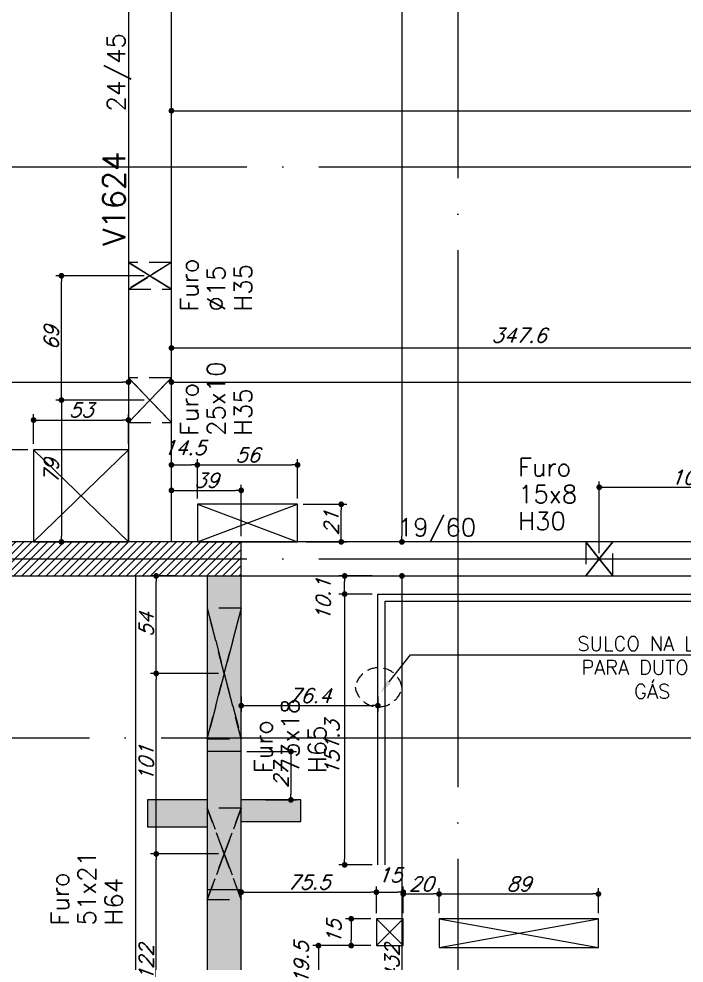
# Model space of a CAD drawing. Header units: millimetres. Extents: x -2368 to 4502, y -2283 to 2217.
# Drawn here: x -955 to -583, y 429 to 957 of the extents above; entities that cross this region are included whole.
import ezdxf
from ezdxf import colors
from ezdxf.entities.mleader import LeaderData, LeaderLine
from ezdxf.enums import TextEntityAlignment as Align
from ezdxf.math import Vec2, Vec3

# ---------------------------------------------------------------- set-up
doc = ezdxf.new("R2010")
doc.units = ezdxf.units.MM
doc.header["$LTSCALE"] = 50
for name, pattern in [('DASHED', [0.75, 0.5, -0.25]), ('EIXO', [6.8, 6, -0.4, 0, -0.4]), ('HIDDEN', [0.375, 0.25, -0.125])]:
    doc.linetypes.add(name, pattern=pattern)
for name, color, linetype in [('F-AUX-RED', 1, 'Continuous'), ('F-CORTE', 4, 'Continuous'), ('F-COTAS', 106, 'Continuous'), ('F-COTAS-FUROS', 50, 'Continuous'), ('F-COTAS-FUROS VIGA', 50, 'Continuous'), ('F-EIXO', 12, 'EIXO'), ('F-FURO-PAREDE', 2, 'HIDDEN'), ('F-FURO-PAREDE-TEXTOS', 2, 'Continuous'), ('F-LAJES', 3, 'Continuous'), ('F-PILARES-HACH', 174, 'Continuous'), ('F-PILARES-S', 170, 'Continuous'), ('F-SOLIDO-CORTE', 71, 'Continuous'), ('F-TEXTO', 6, 'Continuous'), ('F-TEXTO-YELLOW', 2, 'Continuous'), ('F-VIGAS', 3, 'Continuous'), ('F-VIGAS-DIM', 2, 'Continuous'), ('F-VIGAS-NOME', 4, 'Continuous'), ('F-VÃO', 1, 'Continuous')]:
    doc.layers.add(name, color=color, linetype=linetype)
doc.layers.add('F-DESNIVEL-2', color=254, linetype='Continuous', true_color=0xffd1e8)
doc.styles.add('CP-TEXT-INCL', font='romans.shx', dxfattribs={"oblique": 20})
doc.styles.add('MCP', font='romans.shx')
doc.styles.add('ROMANS', font='romans.shx')
doc.styles.get("Standard").update_dxf_attribs({"font": 'romans.shx'})
doc.dimstyles.new('CP-COTAS-50', dxfattribs={"dimscale": 0.64, "dimtxt": 12.5, "dimasz": 5, "dimexe": 5, "dimexo": 5, "dimgap": 2.5, "dimtad": 1, "dimdec": 1, "dimdsep": 46, "dimtxsty": 'CP-TEXT-INCL', "dimblk1": 'DOT', "dimblk2": 'DOT', "dimsah": 1, "dimcen": 9, "dimclrd": 256, "dimclre": 256, "dimclrt": 256, "dimadec": 0, "dimazin": 0, "dimtfac": 1, "dimtdec": 1, "dimtmove": 2, "dimatfit": 3, "dimldrblk": 'DOT', "dimfxl": 5, "dimtolj": 1, "dimarcsym": 0})

# ---------------------------------------------------------------- blocks, each defined once
blk = doc.blocks.new('*U12')
at = {"layer": 'F-EIXO'}
blk.add_line((0, 0), (4857.5, 0), dxfattribs=at)
at = {"layer": 'F-TEXTO', "style": 'ROMANS'}
blk.add_attdef('EIXO', text='', height=17.5, dxfattribs=at).set_placement((-28.21, 0), align=Align.MIDDLE_CENTER)
blk = doc.blocks.new('*U13')
at = {"layer": 'F-EIXO'}
blk.add_line((0, 0), (4945.5, 0), dxfattribs=at)
at = {"layer": 'F-TEXTO', "style": 'ROMANS'}
blk.add_attdef('EIXO', text='', height=17.5, dxfattribs=at).set_placement((-28.21, 0), align=Align.MIDDLE_CENTER)
blk = doc.blocks.new('*U19')
at = {"layer": 'F-EIXO'}
blk.add_line((0, 0), (0, -2828.58), dxfattribs=at)
at = {"layer": 'F-TEXTO', "style": 'ROMANS'}
blk.add_attdef('EIXO', text='', height=17.5, rotation=360, dxfattribs=at).set_placement((0, 28.21), align=Align.MIDDLE_CENTER)
blk = doc.blocks.new('_DOT')
at = {"color": 0, "linetype": 'ByBlock'}
blk.add_line((-0.5, 0), (-1, 0), dxfattribs=at)
at = {"color": 0, "linetype": 'ByBlock', "const_width": 0.5}
blk.add_lwpolyline([(-0.25, 0, 1), (0.25, 0, 1)], format="xyb", close=True, dxfattribs=at)
blk = doc.blocks.new('*D55')
at = {"layer": 'DEFPOINTS', "color": 0, "transparency": 16777216}
for p in [(-1141, 753.77), (-893.5, 753.77), (-893.5, 753.77)]:
    blk.add_point(p, dxfattribs=at)
at = {"layer": 'F-COTAS', "lineweight": -2, "transparency": 16777216}
blk.add_line((-1137.8, 753.77), (-896.7, 753.77), dxfattribs=at)
at = {"layer": 'F-COTAS', "lineweight": -2, "transparency": 16777216, "xscale": 3.2, "yscale": 3.2, "zscale": 3.2, "rotation": 180}
blk.add_blockref('_DOT', (-1141, 753.77), dxfattribs=at)
at = {"layer": 'F-COTAS', "lineweight": -2, "transparency": 16777216, "xscale": 3.2, "yscale": 3.2, "zscale": 3.2}
blk.add_blockref('_DOT', (-893.5, 753.77), dxfattribs=at)
at = {"layer": 'F-COTAS', "transparency": 16777216, "insert": (-1017.25, 759.37), "char_height": 8, "attachment_point": 5, "style": 'CP-TEXT-INCL'}
blk.add_mtext('\\A1;247.5', dxfattribs=at)
blk = doc.blocks.new('*D56')
at = {"layer": 'DEFPOINTS', "color": 0, "transparency": 16777216}
for p in [(-869.5, 753.77), (-34, 753.77), (-34, 753.77)]:
    blk.add_point(p, dxfattribs=at)
at = {"layer": 'F-COTAS', "lineweight": -2, "transparency": 16777216}
blk.add_line((-866.3, 753.77), (-37.2, 753.77), dxfattribs=at)
at = {"layer": 'F-COTAS', "lineweight": -2, "transparency": 16777216, "xscale": 3.2, "yscale": 3.2, "zscale": 3.2, "rotation": 180}
blk.add_blockref('_DOT', (-869.5, 753.77), dxfattribs=at)
at = {"layer": 'F-COTAS', "lineweight": -2, "transparency": 16777216, "xscale": 3.2, "yscale": 3.2, "zscale": 3.2}
blk.add_blockref('_DOT', (-34, 753.77), dxfattribs=at)
at = {"layer": 'F-COTAS', "transparency": 16777216, "insert": (-451.75, 759.37), "char_height": 8, "attachment_point": 5, "style": 'CP-TEXT-INCL'}
blk.add_mtext('\\A1;835.5', dxfattribs=at)
blk = doc.blocks.new('*D64')
at = {"layer": 'DEFPOINTS', "color": 0, "transparency": 16777216}
for p in [(-869.5, 905.32), (-61, 905.32), (-61, 905.32)]:
    blk.add_point(p, dxfattribs=at)
at = {"layer": 'F-COTAS', "lineweight": -2, "transparency": 16777216}
blk.add_line((-866.3, 905.32), (-64.2, 905.32), dxfattribs=at)
at = {"layer": 'F-COTAS', "lineweight": -2, "transparency": 16777216, "xscale": 3.2, "yscale": 3.2, "zscale": 3.2, "rotation": 180}
blk.add_blockref('_DOT', (-869.5, 905.32), dxfattribs=at)
at = {"layer": 'F-COTAS', "lineweight": -2, "transparency": 16777216, "xscale": 3.2, "yscale": 3.2, "zscale": 3.2}
blk.add_blockref('_DOT', (-61, 905.32), dxfattribs=at)
at = {"layer": 'F-COTAS', "transparency": 16777216, "insert": (-465.25, 910.92), "char_height": 8, "attachment_point": 5, "style": 'CP-TEXT-INCL'}
blk.add_mtext('\\A1;808.5', dxfattribs=at)
blk = doc.blocks.new('*D72')
at = {"layer": 'DEFPOINTS', "color": 0, "transparency": 16777216}
for p in [(-740.75, 1334), (-740.75, 664.5), (-740.75, 664.5)]:
    blk.add_point(p, dxfattribs=at)
at = {"layer": 'F-COTAS', "lineweight": -2, "transparency": 16777216}
blk.add_line((-740.75, 1330.8), (-740.75, 667.7), dxfattribs=at)
at = {"layer": 'F-COTAS', "lineweight": -2, "transparency": 16777216, "xscale": 3.2, "yscale": 3.2, "zscale": 3.2}
for p, rotation in [((-740.75, 1334), 90), ((-740.75, 664.5), 270)]:
    blk.add_blockref('_DOT', p, dxfattribs=dict(at, rotation=rotation))
at = {"layer": 'F-COTAS', "transparency": 16777216, "insert": (-746.35, 999.25), "char_height": 8, "attachment_point": 5, "rotation": 90, "style": 'CP-TEXT-INCL'}
blk.add_mtext('\\A1;669.5', dxfattribs=at)
blk = doc.blocks.new('*D73')
at = {"layer": 'DEFPOINTS', "color": 0, "transparency": 16777216}
for p in [(-740.75, 645.5), (-740.75, 213.5), (-740.75, 213.5)]:
    blk.add_point(p, dxfattribs=at)
at = {"layer": 'F-COTAS', "lineweight": -2, "transparency": 16777216}
blk.add_line((-740.75, 642.3), (-740.75, 216.7), dxfattribs=at)
at = {"layer": 'F-COTAS', "lineweight": -2, "transparency": 16777216, "xscale": 3.2, "yscale": 3.2, "zscale": 3.2}
for p, rotation in [((-740.75, 645.5), 90), ((-740.75, 213.5), 270)]:
    blk.add_blockref('_DOT', p, dxfattribs=dict(at, rotation=rotation))
at = {"layer": 'F-COTAS', "transparency": 16777216, "insert": (-746.35, 429.5), "char_height": 8, "attachment_point": 5, "rotation": 90, "style": 'CP-TEXT-INCL'}
blk.add_mtext('\\A1;432', dxfattribs=at)
blk = doc.blocks.new('*D123')
at = {"layer": 'DEFPOINTS', "color": 0, "transparency": 16777216}
for p in [(-830.5, 693.27), (-869.5, 677.18), (-830.5, 664.5)]:
    blk.add_point(p, dxfattribs=at)
at = {"layer": 'F-COTAS', "lineweight": -2, "transparency": 16777216}
for p, q in [((-869.5, 680.38), (-869.5, 696.47)), ((-830.5, 667.7), (-830.5, 696.47)), ((-866.3, 693.27), (-833.7, 693.27))]:
    blk.add_line(p, q, dxfattribs=at)
at = {"layer": 'F-COTAS', "lineweight": -2, "transparency": 16777216, "xscale": 3.2, "yscale": 3.2, "zscale": 3.2, "rotation": 180}
blk.add_blockref('_DOT', (-869.5, 693.27), dxfattribs=at)
at = {"layer": 'F-COTAS', "lineweight": -2, "transparency": 16777216, "xscale": 3.2, "yscale": 3.2, "zscale": 3.2}
blk.add_blockref('_DOT', (-830.5, 693.27), dxfattribs=at)
at = {"layer": 'F-COTAS', "transparency": 16777216, "insert": (-850, 698.87), "char_height": 8, "attachment_point": 5, "style": 'CP-TEXT-INCL'}
blk.add_mtext('\\A1;39', dxfattribs=at)
blk = doc.blocks.new('*D138')
at = {"layer": 'DEFPOINTS', "color": 0, "transparency": 16777216}
for p in [(-946.5, 716), (-980.56, 664.5), (-946.5, 664.5)]:
    blk.add_point(p, dxfattribs=at)
at = {"layer": 'F-COTAS', "lineweight": -2, "transparency": 16777216}
for p, q in [((-949.7, 716), (-983.76, 716)), ((-980.56, 712.8), (-980.56, 667.7)), ((-949.7, 664.5), (-983.76, 664.5))]:
    blk.add_line(p, q, dxfattribs=at)
at = {"layer": 'F-COTAS', "lineweight": -2, "transparency": 16777216, "xscale": 3.2, "yscale": 3.2, "zscale": 3.2}
for p, rotation in [((-980.56, 716), 90), ((-980.56, 664.5), 270)]:
    blk.add_blockref('_DOT', p, dxfattribs=dict(at, rotation=rotation))
at = {"layer": 'F-COTAS', "transparency": 16777216, "insert": (-986.16, 690.25), "char_height": 8, "attachment_point": 5, "rotation": 90, "style": 'CP-TEXT-INCL'}
blk.add_mtext('\\A1;51.5', dxfattribs=at)
blk = doc.blocks.new('*D139')
at = {"layer": 'DEFPOINTS', "color": 0, "transparency": 16777216}
for p in [(-893.5, 732.57), (-946.5, 716), (-893.5, 716)]:
    blk.add_point(p, dxfattribs=at)
at = {"layer": 'F-COTAS', "lineweight": -2, "transparency": 16777216}
for p, q in [((-946.5, 719.2), (-946.5, 735.77)), ((-893.5, 719.2), (-893.5, 735.77)), ((-943.3, 732.57), (-896.7, 732.57))]:
    blk.add_line(p, q, dxfattribs=at)
at = {"layer": 'F-COTAS', "lineweight": -2, "transparency": 16777216, "xscale": 3.2, "yscale": 3.2, "zscale": 3.2, "rotation": 180}
blk.add_blockref('_DOT', (-946.5, 732.57), dxfattribs=at)
at = {"layer": 'F-COTAS', "lineweight": -2, "transparency": 16777216, "xscale": 3.2, "yscale": 3.2, "zscale": 3.2}
blk.add_blockref('_DOT', (-893.5, 732.57), dxfattribs=at)
at = {"layer": 'F-COTAS', "transparency": 16777216, "insert": (-920, 738.17), "char_height": 8, "attachment_point": 5, "style": 'CP-TEXT-INCL'}
blk.add_mtext('\\A1;53', dxfattribs=at)
blk = doc.blocks.new('*D175')
at = {"layer": 'DEFPOINTS', "color": 0, "transparency": 16777216}
for p in [(-830.5, 547.38), (-820.12, 520.38), (-802.76, 520.38)]:
    blk.add_point(p, dxfattribs=at)
at = {"layer": 'F-COTAS', "lineweight": -2, "transparency": 16777216}
for p, q in [((-827.3, 547.38), (-799.56, 547.38)), ((-802.76, 544.18), (-802.76, 523.58)), ((-816.92, 520.38), (-799.56, 520.38))]:
    blk.add_line(p, q, dxfattribs=at)
at = {"layer": 'F-COTAS', "lineweight": -2, "transparency": 16777216, "xscale": 3.2, "yscale": 3.2, "zscale": 3.2}
for p, rotation in [((-802.76, 547.38), 90), ((-802.76, 520.38), 270)]:
    blk.add_blockref('_DOT', p, dxfattribs=dict(at, rotation=rotation))
at = {"layer": 'F-COTAS', "transparency": 16777216, "insert": (-808.36, 533.88), "char_height": 8, "attachment_point": 5, "rotation": 90, "style": 'CP-TEXT-INCL'}
blk.add_mtext('\\A1;27', dxfattribs=at)
blk = doc.blocks.new('*D269')
at = {"layer": 'DEFPOINTS', "color": 0, "transparency": 16777216}
for p in [(-830.5, 581.31), (-754.15, 581.31), (-754.15, 573.03)]:
    blk.add_point(p, dxfattribs=at)
at = {"layer": 'F-COTAS', "lineweight": -2, "transparency": 16777216}
for p, q in [((-830.5, 578.11), (-830.5, 569.83)), ((-754.15, 578.11), (-754.15, 569.83)), ((-827.3, 573.03), (-757.35, 573.03))]:
    blk.add_line(p, q, dxfattribs=at)
at = {"layer": 'F-COTAS', "lineweight": -2, "transparency": 16777216, "xscale": 3.2, "yscale": 3.2, "zscale": 3.2, "rotation": 180}
blk.add_blockref('_DOT', (-830.5, 573.03), dxfattribs=at)
at = {"layer": 'F-COTAS', "lineweight": -2, "transparency": 16777216, "xscale": 3.2, "yscale": 3.2, "zscale": 3.2}
blk.add_blockref('_DOT', (-754.15, 573.03), dxfattribs=at)
at = {"layer": 'F-COTAS', "transparency": 16777216, "insert": (-792.32, 578.63), "char_height": 8, "attachment_point": 5, "style": 'CP-TEXT-INCL'}
blk.add_mtext('\\A1;76.4', dxfattribs=at)
blk = doc.blocks.new('*D270')
at = {"layer": 'DEFPOINTS', "color": 0, "transparency": 16777216}
for p in [(-754.15, 635.37), (-772.73, 484.1), (-754.15, 484.1)]:
    blk.add_point(p, dxfattribs=at)
at = {"layer": 'F-COTAS', "lineweight": -2, "transparency": 16777216}
for p, q in [((-757.35, 635.37), (-775.93, 635.37)), ((-772.73, 632.17), (-772.73, 487.3)), ((-757.35, 484.1), (-775.93, 484.1))]:
    blk.add_line(p, q, dxfattribs=at)
at = {"layer": 'F-COTAS', "lineweight": -2, "transparency": 16777216, "xscale": 3.2, "yscale": 3.2, "zscale": 3.2}
for p, rotation in [((-772.73, 635.37), 90), ((-772.73, 484.1), 270)]:
    blk.add_blockref('_DOT', p, dxfattribs=dict(at, rotation=rotation))
at = {"layer": 'F-COTAS', "transparency": 16777216, "insert": (-779.73, 549.36), "char_height": 8, "attachment_point": 5, "rotation": 90, "style": 'CP-TEXT-INCL'}
blk.add_mtext('\\A1;151.3', dxfattribs=at)
blk = doc.blocks.new('*D271')
at = {"layer": 'DEFPOINTS', "color": 0, "transparency": 16777216}
for p in [(-772.73, 645.5), (-754.15, 645.5), (-754.15, 635.37)]:
    blk.add_point(p, dxfattribs=at)
at = {"layer": 'F-COTAS', "lineweight": -2, "transparency": 16777216}
for p, q in [((-757.35, 645.5), (-775.93, 645.5)), ((-772.73, 638.57), (-772.73, 642.3)), ((-757.35, 635.37), (-775.93, 635.37))]:
    blk.add_line(p, q, dxfattribs=at)
at = {"layer": 'F-COTAS', "lineweight": -2, "transparency": 16777216, "xscale": 3.2, "yscale": 3.2, "zscale": 3.2}
for p, rotation in [((-772.73, 645.5), 90), ((-772.73, 635.37), 270)]:
    blk.add_blockref('_DOT', p, dxfattribs=dict(at, rotation=rotation))
at = {"layer": 'F-COTAS', "transparency": 16777216, "insert": (-784.73, 632.13), "char_height": 8, "attachment_point": 5, "rotation": 90, "style": 'CP-TEXT-INCL'}
blk.add_mtext('\\A1;10.1', dxfattribs=at)
blk = doc.blocks.new('*D272')
at = {"layer": 'DEFPOINTS', "color": 0, "transparency": 16777216}
for p in [(-521.87, 772.81), (-869.5, 725.03), (-521.87, 664.5)]:
    blk.add_point(p, dxfattribs=at)
at = {"layer": 'F-COTAS', "lineweight": -2, "transparency": 16777216}
for p, q in [((-869.5, 728.23), (-869.5, 776.01)), ((-521.87, 667.7), (-521.87, 776.01)), ((-866.3, 772.81), (-525.07, 772.81))]:
    blk.add_line(p, q, dxfattribs=at)
at = {"layer": 'F-COTAS', "lineweight": -2, "transparency": 16777216, "xscale": 3.2, "yscale": 3.2, "zscale": 3.2, "rotation": 180}
blk.add_blockref('_DOT', (-869.5, 772.81), dxfattribs=at)
at = {"layer": 'F-COTAS', "lineweight": -2, "transparency": 16777216, "xscale": 3.2, "yscale": 3.2, "zscale": 3.2}
blk.add_blockref('_DOT', (-521.87, 772.81), dxfattribs=at)
at = {"layer": 'F-COTAS', "transparency": 16777216, "insert": (-675.35, 779.81), "char_height": 8, "attachment_point": 5, "style": 'CP-TEXT-INCL'}
blk.add_mtext('\\A1;347.6', dxfattribs=at)
blk = doc.blocks.new('*U303')
at = {"layer": 'F-VÃO'}
for p, q in [((0, 0), (89, 16)), ((0, 16), (89, 0))]:
    blk.add_line(p, q, dxfattribs=at)
at = {"layer": 'F-VÃO', "color": 3}
blk.add_lwpolyline([(0, 0), (89, 0), (89, 16), (0, 16)], close=True, dxfattribs=at)
blk = doc.blocks.new('*U343')
at = {"layer": 'F-VÃO'}
for p, q in [((0, 0), (15, 15)), ((0, 15), (15, 0))]:
    blk.add_line(p, q, dxfattribs=at)
at = {"layer": 'F-VÃO', "color": 3}
blk.add_lwpolyline([(0, 0), (15, 0), (15, 15), (0, 15)], close=True, dxfattribs=at)
blk = doc.blocks.new('*U307')
at = {"layer": 'F-VÃO'}
for p, q in [((0, 0), (56, 21)), ((0, 21), (56, 0))]:
    blk.add_line(p, q, dxfattribs=at)
at = {"layer": 'F-VÃO', "color": 3}
blk.add_lwpolyline([(0, 0), (56, 0), (56, 21), (0, 21)], close=True, dxfattribs=at)
blk = doc.blocks.new('*D458')
at = {"layer": 'DEFPOINTS', "color": 0, "transparency": 16777216}
for p in [(-755, 468.84), (-830.5, 454), (-755, 454)]:
    blk.add_point(p, dxfattribs=at)
at = {"layer": 'F-COTAS-FUROS', "lineweight": -2, "transparency": 16777216}
for p, q in [((-830.5, 457.2), (-830.5, 472.04)), ((-755, 457.2), (-755, 472.04)), ((-827.3, 468.84), (-758.2, 468.84))]:
    blk.add_line(p, q, dxfattribs=at)
at = {"layer": 'F-COTAS-FUROS', "lineweight": -2, "transparency": 16777216, "xscale": 3.2, "yscale": 3.2, "zscale": 3.2, "rotation": 180}
blk.add_blockref('_DOT', (-830.5, 468.84), dxfattribs=at)
at = {"layer": 'F-COTAS-FUROS', "lineweight": -2, "transparency": 16777216, "xscale": 3.2, "yscale": 3.2, "zscale": 3.2}
blk.add_blockref('_DOT', (-755, 468.84), dxfattribs=at)
at = {"layer": 'F-COTAS-FUROS', "transparency": 16777216, "insert": (-792.75, 474.44), "char_height": 8, "attachment_point": 5, "style": 'CP-TEXT-INCL'}
blk.add_mtext('\\A1;75.5', dxfattribs=at)
blk = doc.blocks.new('*D361')
at = {"layer": 'DEFPOINTS', "color": 0, "transparency": 16777216}
for p in [(-740, 468.84), (-755, 454), (-740, 454)]:
    blk.add_point(p, dxfattribs=at)
at = {"layer": 'F-COTAS-FUROS', "lineweight": -2, "transparency": 16777216}
for p, q in [((-755, 457.2), (-755, 472.04)), ((-740, 457.2), (-740, 472.04)), ((-751.8, 468.84), (-743.2, 468.84))]:
    blk.add_line(p, q, dxfattribs=at)
at = {"layer": 'F-COTAS-FUROS', "lineweight": -2, "transparency": 16777216, "xscale": 3.2, "yscale": 3.2, "zscale": 3.2, "rotation": 180}
blk.add_blockref('_DOT', (-755, 468.84), dxfattribs=at)
at = {"layer": 'F-COTAS-FUROS', "lineweight": -2, "transparency": 16777216, "xscale": 3.2, "yscale": 3.2, "zscale": 3.2}
blk.add_blockref('_DOT', (-740, 468.84), dxfattribs=at)
at = {"layer": 'F-COTAS-FUROS', "transparency": 16777216, "insert": (-747.5, 478.44), "char_height": 8, "attachment_point": 5, "style": 'CP-TEXT-INCL'}
blk.add_mtext('\\A1;15', dxfattribs=at)
blk = doc.blocks.new('*D362')
at = {"layer": 'DEFPOINTS', "color": 0, "transparency": 16777216}
for p in [(-719.99, 467.84), (-740, 454), (-719.99, 454)]:
    blk.add_point(p, dxfattribs=at)
at = {"layer": 'F-COTAS-FUROS', "lineweight": -2, "transparency": 16777216}
for p, q in [((-740, 457.2), (-740, 471.04)), ((-719.99, 457.2), (-719.99, 471.04)), ((-736.8, 467.84), (-723.19, 467.84))]:
    blk.add_line(p, q, dxfattribs=at)
at = {"layer": 'F-COTAS-FUROS', "lineweight": -2, "transparency": 16777216, "xscale": 3.2, "yscale": 3.2, "zscale": 3.2, "rotation": 180}
blk.add_blockref('_DOT', (-740, 467.84), dxfattribs=at)
at = {"layer": 'F-COTAS-FUROS', "lineweight": -2, "transparency": 16777216, "xscale": 3.2, "yscale": 3.2, "zscale": 3.2}
blk.add_blockref('_DOT', (-719.99, 467.84), dxfattribs=at)
at = {"layer": 'F-COTAS-FUROS', "transparency": 16777216, "insert": (-730, 473.44), "char_height": 8, "attachment_point": 5, "style": 'CP-TEXT-INCL'}
blk.add_mtext('\\A1;20', dxfattribs=at)
blk = doc.blocks.new('*D363')
at = {"layer": 'DEFPOINTS', "color": 0, "transparency": 16777216}
for p in [(-630.99, 467.84), (-719.99, 454), (-630.99, 454)]:
    blk.add_point(p, dxfattribs=at)
at = {"layer": 'F-COTAS-FUROS', "lineweight": -2, "transparency": 16777216}
for p, q in [((-719.99, 457.2), (-719.99, 471.04)), ((-630.99, 457.2), (-630.99, 471.04)), ((-716.79, 467.84), (-634.19, 467.84))]:
    blk.add_line(p, q, dxfattribs=at)
at = {"layer": 'F-COTAS-FUROS', "lineweight": -2, "transparency": 16777216, "xscale": 3.2, "yscale": 3.2, "zscale": 3.2, "rotation": 180}
blk.add_blockref('_DOT', (-719.99, 467.84), dxfattribs=at)
at = {"layer": 'F-COTAS-FUROS', "lineweight": -2, "transparency": 16777216, "xscale": 3.2, "yscale": 3.2, "zscale": 3.2}
blk.add_blockref('_DOT', (-630.99, 467.84), dxfattribs=at)
at = {"layer": 'F-COTAS-FUROS', "transparency": 16777216, "insert": (-675.49, 473.44), "char_height": 8, "attachment_point": 5, "style": 'CP-TEXT-INCL'}
blk.add_mtext('\\A1;89', dxfattribs=at)
blk = doc.blocks.new('*D364')
at = {"layer": 'DEFPOINTS', "color": 0, "transparency": 16777216}
for p in [(-755, 454), (-769.06, 439), (-755, 439)]:
    blk.add_point(p, dxfattribs=at)
at = {"layer": 'F-COTAS-FUROS', "lineweight": -2, "transparency": 16777216}
for p, q in [((-758.2, 454), (-772.26, 454)), ((-769.06, 450.8), (-769.06, 442.2)), ((-758.2, 439), (-772.26, 439))]:
    blk.add_line(p, q, dxfattribs=at)
at = {"layer": 'F-COTAS-FUROS', "lineweight": -2, "transparency": 16777216, "xscale": 3.2, "yscale": 3.2, "zscale": 3.2}
for p, rotation in [((-769.06, 454), 90), ((-769.06, 439), 270)]:
    blk.add_blockref('_DOT', p, dxfattribs=dict(at, rotation=rotation))
at = {"layer": 'F-COTAS-FUROS', "transparency": 16777216, "insert": (-778.66, 446.5), "char_height": 8, "attachment_point": 5, "rotation": 90, "style": 'CP-TEXT-INCL'}
blk.add_mtext('\\A1;15', dxfattribs=at)
blk = doc.blocks.new('*D365')
at = {"layer": 'DEFPOINTS', "color": 0, "transparency": 16777216}
for p in [(-755, 439), (-787.38, 419.46), (-755, 419.46)]:
    blk.add_point(p, dxfattribs=at)
at = {"layer": 'F-COTAS-FUROS', "lineweight": -2, "transparency": 16777216}
for p, q in [((-758.2, 439), (-790.58, 439)), ((-787.38, 435.8), (-787.38, 422.66)), ((-758.2, 419.46), (-790.58, 419.46))]:
    blk.add_line(p, q, dxfattribs=at)
at = {"layer": 'F-COTAS-FUROS', "lineweight": -2, "transparency": 16777216, "xscale": 3.2, "yscale": 3.2, "zscale": 3.2}
for p, rotation in [((-787.38, 439), 90), ((-787.38, 419.46), 270)]:
    blk.add_blockref('_DOT', p, dxfattribs=dict(at, rotation=rotation))
at = {"layer": 'F-COTAS-FUROS', "transparency": 16777216, "insert": (-796.98, 429.23), "char_height": 8, "attachment_point": 5, "rotation": 90, "style": 'CP-TEXT-INCL'}
blk.add_mtext('\\A1;19.5', dxfattribs=at)
blk = doc.blocks.new('*D368')
at = {"layer": 'DEFPOINTS', "color": 0, "transparency": 16777216}
for p in [(-799.02, 685.5), (-774.63, 685.5), (-797.44, 664.5)]:
    blk.add_point(p, dxfattribs=at)
at = {"layer": 'F-COTAS-FUROS', "lineweight": -2, "transparency": 16777216}
for p, q in [((-795.82, 685.5), (-771.43, 685.5)), ((-774.63, 667.7), (-774.63, 682.3)), ((-794.24, 664.5), (-771.43, 664.5))]:
    blk.add_line(p, q, dxfattribs=at)
at = {"layer": 'F-COTAS-FUROS', "lineweight": -2, "transparency": 16777216, "xscale": 3.2, "yscale": 3.2, "zscale": 3.2}
for p, rotation in [((-774.63, 685.5), 90), ((-774.63, 664.5), 270)]:
    blk.add_blockref('_DOT', p, dxfattribs=dict(at, rotation=rotation))
at = {"layer": 'F-COTAS-FUROS', "transparency": 16777216, "insert": (-780.23, 675), "char_height": 8, "attachment_point": 5, "rotation": 90, "style": 'CP-TEXT-INCL'}
blk.add_mtext('\\A1;21', dxfattribs=at)
blk = doc.blocks.new('*D369')
at = {"layer": 'DEFPOINTS', "color": 0, "transparency": 16777216}
for p in [(-855.02, 707.5), (-869.5, 690.88), (-855.02, 685.5)]:
    blk.add_point(p, dxfattribs=at)
at = {"layer": 'F-COTAS-FUROS', "lineweight": -2, "transparency": 16777216}
for p, q in [((-869.5, 694.08), (-869.5, 710.7)), ((-866.3, 707.5), (-858.22, 707.5)), ((-855.02, 688.7), (-855.02, 710.7))]:
    blk.add_line(p, q, dxfattribs=at)
at = {"layer": 'F-COTAS-FUROS', "lineweight": -2, "transparency": 16777216, "xscale": 3.2, "yscale": 3.2, "zscale": 3.2, "rotation": 180}
blk.add_blockref('_DOT', (-869.5, 707.5), dxfattribs=at)
at = {"layer": 'F-COTAS-FUROS', "lineweight": -2, "transparency": 16777216, "xscale": 3.2, "yscale": 3.2, "zscale": 3.2}
blk.add_blockref('_DOT', (-855.02, 707.5), dxfattribs=at)
at = {"layer": 'F-COTAS-FUROS', "transparency": 16777216, "insert": (-862.26, 717.1), "char_height": 8, "attachment_point": 5, "style": 'CP-TEXT-INCL'}
blk.add_mtext('\\A1;14.5', dxfattribs=at)
blk = doc.blocks.new('*D370')
at = {"layer": 'DEFPOINTS', "color": 0, "transparency": 16777216}
for p in [(-799.02, 707.5), (-855.02, 685.5), (-799.02, 685.5)]:
    blk.add_point(p, dxfattribs=at)
at = {"layer": 'F-COTAS-FUROS', "lineweight": -2, "transparency": 16777216}
for p, q in [((-855.02, 688.7), (-855.02, 710.7)), ((-851.82, 707.5), (-802.22, 707.5)), ((-799.02, 688.7), (-799.02, 710.7))]:
    blk.add_line(p, q, dxfattribs=at)
at = {"layer": 'F-COTAS-FUROS', "lineweight": -2, "transparency": 16777216, "xscale": 3.2, "yscale": 3.2, "zscale": 3.2, "rotation": 180}
blk.add_blockref('_DOT', (-855.02, 707.5), dxfattribs=at)
at = {"layer": 'F-COTAS-FUROS', "lineweight": -2, "transparency": 16777216, "xscale": 3.2, "yscale": 3.2, "zscale": 3.2}
blk.add_blockref('_DOT', (-799.02, 707.5), dxfattribs=at)
at = {"layer": 'F-COTAS-FUROS', "transparency": 16777216, "insert": (-827.02, 713.1), "char_height": 8, "attachment_point": 5, "style": 'CP-TEXT-INCL'}
blk.add_mtext('\\A1;56', dxfattribs=at)
blk = doc.blocks.new('*D503')
at = {"layer": 'DEFPOINTS', "color": 0, "linetype": 'Continuous', "transparency": 16777216}
for p in [(-881.5, 743.69), (-930.93, 664.5), (-909.16, 664.5)]:
    blk.add_point(p, dxfattribs=at)
at = {"layer": 'F-COTAS-FUROS VIGA', "linetype": 'Continuous', "lineweight": -2, "transparency": 16777216}
for p, q in [((-884.7, 743.69), (-934.13, 743.69)), ((-930.93, 740.49), (-930.93, 667.7)), ((-912.36, 664.5), (-934.13, 664.5))]:
    blk.add_line(p, q, dxfattribs=at)
at = {"layer": 'F-COTAS-FUROS VIGA', "linetype": 'Continuous', "lineweight": -2, "transparency": 16777216, "xscale": 3.2, "yscale": 3.2, "zscale": 3.2}
for p, rotation in [((-930.93, 743.69), 90), ((-930.93, 664.5), 270)]:
    blk.add_blockref('_DOT', p, dxfattribs=dict(at, rotation=rotation))
at = {"layer": 'F-COTAS-FUROS VIGA', "linetype": 'Continuous', "transparency": 16777216, "insert": (-936.53, 704.09), "char_height": 8, "attachment_point": 5, "rotation": 90, "style": 'CP-TEXT-INCL'}
blk.add_mtext('\\A1;79', dxfattribs=at)
blk = doc.blocks.new('*D504')
at = {"layer": 'DEFPOINTS', "color": 0, "linetype": 'Continuous', "transparency": 16777216}
for p in [(-930.93, 813.13), (-881.5, 813.13), (-881.5, 743.69)]:
    blk.add_point(p, dxfattribs=at)
at = {"layer": 'F-COTAS-FUROS VIGA', "linetype": 'Continuous', "lineweight": -2, "transparency": 16777216}
for p, q in [((-884.7, 813.13), (-934.13, 813.13)), ((-930.93, 746.89), (-930.93, 809.93)), ((-884.7, 743.69), (-934.13, 743.69))]:
    blk.add_line(p, q, dxfattribs=at)
at = {"layer": 'F-COTAS-FUROS VIGA', "linetype": 'Continuous', "lineweight": -2, "transparency": 16777216, "xscale": 3.2, "yscale": 3.2, "zscale": 3.2}
for p, rotation in [((-930.93, 813.13), 90), ((-930.93, 743.69), 270)]:
    blk.add_blockref('_DOT', p, dxfattribs=dict(at, rotation=rotation))
at = {"layer": 'F-COTAS-FUROS VIGA', "linetype": 'Continuous', "transparency": 16777216, "insert": (-936.53, 778.41), "char_height": 8, "attachment_point": 5, "rotation": 90, "style": 'CP-TEXT-INCL'}
blk.add_mtext('\\A1;69', dxfattribs=at)
blk = doc.blocks.new('*D505')
at = {"layer": 'DEFPOINTS', "color": 0, "linetype": 'Continuous', "transparency": 16777216}
for p in [(-530.35, 695), (-630.5, 655), (-530.35, 655)]:
    blk.add_point(p, dxfattribs=at)
at = {"layer": 'F-COTAS-FUROS VIGA', "linetype": 'Continuous', "lineweight": -2, "transparency": 16777216}
for p, q in [((-630.5, 658.2), (-630.5, 698.2)), ((-530.35, 658.2), (-530.35, 698.2)), ((-627.3, 695), (-533.55, 695))]:
    blk.add_line(p, q, dxfattribs=at)
at = {"layer": 'F-COTAS-FUROS VIGA', "linetype": 'Continuous', "lineweight": -2, "transparency": 16777216, "xscale": 3.2, "yscale": 3.2, "zscale": 3.2, "rotation": 180}
blk.add_blockref('_DOT', (-630.5, 695), dxfattribs=at)
at = {"layer": 'F-COTAS-FUROS VIGA', "linetype": 'Continuous', "lineweight": -2, "transparency": 16777216, "xscale": 3.2, "yscale": 3.2, "zscale": 3.2}
blk.add_blockref('_DOT', (-530.35, 695), dxfattribs=at)
at = {"layer": 'F-COTAS-FUROS VIGA', "linetype": 'Continuous', "transparency": 16777216, "insert": (-580.43, 700.6), "char_height": 8, "attachment_point": 5, "style": 'CP-TEXT-INCL'}
blk.add_mtext('\\A1;100', dxfattribs=at)
blk = doc.blocks.new('*D480')
at = {"layer": 'DEFPOINTS', "color": 0, "linetype": 'Continuous', "transparency": 16777216}
for p in [(-877.99, 490.24), (-840, 490.24), (-840, 368.6)]:
    blk.add_point(p, dxfattribs=at)
at = {"layer": 'F-COTAS-FUROS VIGA', "linetype": 'Continuous', "lineweight": -2, "transparency": 16777216}
for p, q in [((-843.2, 490.24), (-881.19, 490.24)), ((-877.99, 371.8), (-877.99, 487.04)), ((-843.2, 368.6), (-881.19, 368.6))]:
    blk.add_line(p, q, dxfattribs=at)
at = {"layer": 'F-COTAS-FUROS VIGA', "linetype": 'Continuous', "lineweight": -2, "transparency": 16777216, "xscale": 3.2, "yscale": 3.2, "zscale": 3.2}
for p, rotation in [((-877.99, 490.24), 90), ((-877.99, 368.6), 270)]:
    blk.add_blockref('_DOT', p, dxfattribs=dict(at, rotation=rotation))
at = {"layer": 'F-COTAS-FUROS VIGA', "linetype": 'Continuous', "transparency": 16777216, "insert": (-883.59, 429.42), "char_height": 8, "attachment_point": 5, "rotation": 90, "style": 'CP-TEXT-INCL'}
blk.add_mtext('\\A1;122', dxfattribs=at)
blk = doc.blocks.new('*D481')
at = {"layer": 'DEFPOINTS', "color": 0, "linetype": 'Continuous', "transparency": 16777216}
for p in [(-877.99, 591.05), (-840, 591.05), (-840, 490.24)]:
    blk.add_point(p, dxfattribs=at)
at = {"layer": 'F-COTAS-FUROS VIGA', "linetype": 'Continuous', "lineweight": -2, "transparency": 16777216}
for p, q in [((-843.2, 591.05), (-881.19, 591.05)), ((-877.99, 493.44), (-877.99, 587.85)), ((-843.2, 490.24), (-881.19, 490.24))]:
    blk.add_line(p, q, dxfattribs=at)
at = {"layer": 'F-COTAS-FUROS VIGA', "linetype": 'Continuous', "lineweight": -2, "transparency": 16777216, "xscale": 3.2, "yscale": 3.2, "zscale": 3.2}
for p, rotation in [((-877.99, 591.05), 90), ((-877.99, 490.24), 270)]:
    blk.add_blockref('_DOT', p, dxfattribs=dict(at, rotation=rotation))
at = {"layer": 'F-COTAS-FUROS VIGA', "linetype": 'Continuous', "transparency": 16777216, "insert": (-883.59, 540.65), "char_height": 8, "attachment_point": 5, "rotation": 90, "style": 'CP-TEXT-INCL'}
blk.add_mtext('\\A1;101', dxfattribs=at)
blk = doc.blocks.new('*D482')
at = {"layer": 'DEFPOINTS', "color": 0, "linetype": 'Continuous', "transparency": 16777216}
for p in [(-877.99, 645.5), (-864.37, 645.5), (-840, 591.05)]:
    blk.add_point(p, dxfattribs=at)
at = {"layer": 'F-COTAS-FUROS VIGA', "linetype": 'Continuous', "lineweight": -2, "transparency": 16777216}
for p, q in [((-867.57, 645.5), (-881.19, 645.5)), ((-877.99, 594.25), (-877.99, 642.3)), ((-843.2, 591.05), (-881.19, 591.05))]:
    blk.add_line(p, q, dxfattribs=at)
at = {"layer": 'F-COTAS-FUROS VIGA', "linetype": 'Continuous', "lineweight": -2, "transparency": 16777216, "xscale": 3.2, "yscale": 3.2, "zscale": 3.2}
for p, rotation in [((-877.99, 645.5), 90), ((-877.99, 591.05), 270)]:
    blk.add_blockref('_DOT', p, dxfattribs=dict(at, rotation=rotation))
at = {"layer": 'F-COTAS-FUROS VIGA', "linetype": 'Continuous', "transparency": 16777216, "insert": (-883.59, 618.28), "char_height": 8, "attachment_point": 5, "rotation": 90, "style": 'CP-TEXT-INCL'}
blk.add_mtext('\\A1;54', dxfattribs=at)

msp = doc.modelspace()

# ---------------------------------------------------------------- hatches: boundary and pattern name
at = {"layer": 'F-COTAS'}
h = msp.add_hatch(dxfattribs=at)
h.set_pattern_fill('ANSI32', color=256)
h.paths.add_polyline_path([(-888.24, 902.544), (-888.24, 955.877), (-911.098, 955.877), (-911.098, 902.544)], flags=9)
h = msp.add_hatch(dxfattribs=at)
h.set_pattern_fill('ANSI32', color=256)
h.paths.add_polyline_path([(-892.258, 827.395), (-892.258, 890.192), (-911.008, 890.192), (-911.008, 827.395)], flags=9)
h = msp.add_hatch(dxfattribs=at)
h.set_pattern_fill('ANSI32', color=256)
h.paths.add_polyline_path([(-743.952, 660.482), (-692.048, 660.482), (-692.048, 683.339), (-743.952, 683.339)], flags=9)
at = {"layer": 'F-PILARES-HACH', "linetype": 'Continuous'}
h = msp.add_hatch(dxfattribs=at)
h.set_pattern_fill('ANSI31', color=256, style=0)
h.paths.add_polyline_path([(-1029.5, 645.5), (-830.5, 645.5), (-830.5, 664.5), (-1029.5, 664.5)], flags=16)
at = {"layer": 'F-SOLIDO-CORTE', "linetype": 'Continuous'}
msp.add_hatch(color=256, dxfattribs=at).paths.add_polyline_path([(-849.5, 547.384), (-849.5, 520.384), (-882.85, 520.384), (-882.85, 505.384), (-849.5, 505.384), (-849.5, 470.384), (-830.5, 470.384), (-830.5, 508.384), (-797.15, 508.384), (-797.15, 520.384), (-830.5, 520.384), (-830.5, 547.384)], flags=16)

# ---------------------------------------------------------------- linework, layer by layer
at = {"layer": 'F-AUX-RED', "linetype": 'DASHED', "ltscale": 0.25}
for centre, start, end in [((-753.794, 580.925), 10.22776, 169.77224), ((-753.794, 585.638), 190.22776, 349.77224)]:
    msp.add_arc(centre, 13.273, start, end, dxfattribs=at)
at = {"layer": 'F-CORTE', "linetype": 'Continuous'}
for p, q in [((-830.5, 547.384), (-849.5, 547.384)), ((-849.5, 547.384), (-849.5, 520.384)), ((-830.5, 520.384), (-830.5, 547.384)), ((-849.5, 520.384), (-882.85, 520.384)), ((-797.15, 520.384), (-830.5, 520.384)), ((-830.5, 470.384), (-830.5, 508.384)), ((-830.5, 508.384), (-797.15, 508.384)), ((-882.85, 505.384), (-849.5, 505.384)), ((-849.5, 505.384), (-849.5, 470.384)), ((-849.5, 470.384), (-830.5, 470.384))]:
    msp.add_line(p, q, dxfattribs=at)
at = {"layer": 'F-DESNIVEL-2', "linetype": 'Continuous'}
for points in [[(-830.5, 213.5), (-830.5, 645.4), (-849.5, 645.4)], [(-830.5, 213.5), (-849.5, 645.4), (-849.5, 213.5)]]:
    msp.add_solid(points, dxfattribs=at)
at = {"layer": 'F-FURO-PAREDE'}
for points in [[(-881.5, 813.132), (-869.5, 805.632), (-869.5, 820.632), (-881.5, 813.132), (-869.5, 820.632), (-893.5, 820.632), (-881.5, 813.132), (-893.5, 820.632), (-893.5, 805.632), (-881.5, 813.132), (-893.5, 805.632), (-869.5, 805.632), (-881.5, 813.132)], [(-881.5, 743.689), (-869.5, 731.189), (-869.5, 756.189), (-881.5, 743.689), (-869.5, 756.189), (-893.5, 756.189), (-881.5, 743.689), (-893.5, 756.189), (-893.5, 731.189), (-881.5, 743.689), (-893.5, 731.189), (-869.5, 731.189), (-881.5, 743.689)], [(-630.5, 655), (-638, 645.5), (-623, 645.5), (-630.5, 655), (-623, 645.5), (-623, 664.5), (-630.5, 655), (-623, 664.5), (-638, 664.5), (-630.5, 655), (-638, 664.5), (-638, 645.5), (-630.5, 655)], [(-840, 591.053), (-830.5, 554.553), (-830.5, 627.553), (-840, 591.053), (-830.5, 627.553), (-849.5, 627.553), (-840, 591.053), (-849.5, 627.553), (-849.5, 554.553), (-840, 591.053), (-849.5, 554.553), (-830.5, 554.553), (-840, 591.053)], [(-840, 490.238), (-830.5, 464.738), (-830.5, 515.738), (-840, 490.238), (-830.5, 515.738), (-849.5, 515.738), (-840, 490.238), (-849.5, 515.738), (-849.5, 464.738), (-840, 490.238), (-849.5, 464.738), (-830.5, 464.738), (-840, 490.238)]]:
    msp.add_lwpolyline(points, dxfattribs=at)
at = {"layer": 'F-LAJES', "linetype": 'Continuous'}
msp.add_line((-889.5, 645.5), (-889.5, 232.5), dxfattribs=at)
at = {"layer": 'F-LAJES'}
for p, q in [((-754.149, 484.1), (-754.149, 635.368)), ((-754.149, 635.368), (-521.865, 635.368)), ((-750.149, 484.1), (-750.149, 631.368)), ((-750.149, 631.368), (-517.865, 631.368))]:
    msp.add_line(p, q, dxfattribs=at)
at = {"layer": 'F-LAJES', "linetype": 'Continuous'}
msp.add_lwpolyline([(-893.5, 664.5), (-893.5, 716), (-946.5, 716), (-946.5, 664.5), (-893.5, 664.5)], dxfattribs=at)
at = {"layer": 'F-PILARES-S', "linetype": 'Continuous'}
msp.add_lwpolyline([(-1029.5, 645.5), (-830.5, 645.5), (-830.5, 664.5), (-1029.5, 664.5), (-1029.5, 645.5)], dxfattribs=at)
at = {"layer": 'F-SOLIDO-CORTE'}
msp.add_lwpolyline([(-849.5, 547.384), (-849.5, 520.384), (-882.85, 520.384), (-882.85, 505.384), (-849.5, 505.384), (-849.5, 470.384), (-830.5, 470.384), (-830.5, 508.384), (-797.15, 508.384), (-797.15, 520.384), (-830.5, 520.384), (-830.5, 547.384), (-849.5, 547.384)], dxfattribs=at)
at = {"layer": 'F-VIGAS'}
for points in [[(-869.5, 664.5), (-869.5, 1334)], [(-893.5, 1315), (-893.5, 664.5)], [(-490.5, 664.5), (-830.5, 664.5)], [(-849.5, 645.5), (-849.5, 194.5)], [(-830.5, 645.5), (-490.5, 645.5)], [(-830.5, 194.5), (-830.5, 645.5)]]:
    msp.add_lwpolyline(points, dxfattribs=at)
at = {"layer": 'F-VÃO', "linetype": 'Continuous'}
for p, q in [((-893.5, 664.5), (-946.5, 716)), ((-893.5, 716), (-946.5, 664.5))]:
    msp.add_line(p, q, dxfattribs=at)

# ---------------------------------------------------------------- block references
at = {"layer": 'F-EIXO', "linetype": 'Continuous'}
for name, p in [('*U19', (-709.5, 1847.82)), ('*U12', (-1807.517, 874)), ('*U12', (-1807.517, 655)), ('*U13', (-1895.471, 555))]:
    msp.add_blockref(name, p, dxfattribs=at)
at = {"layer": 'F-VÃO'}
for name, p in [('*U307', (-855.015, 664.5)), ('*U343', (-755, 439)), ('*U303', (-719.995, 438))]:
    msp.add_blockref(name, p, dxfattribs=at)

# ---------------------------------------------------------------- texts
at = {"layer": 'F-FURO-PAREDE-TEXTOS', "linetype": 'Continuous', "style": 'MCP'}
for s, p in [('Furo', (-854.5, 793.132)), ('%%c15', (-839.5, 793.132)), ('H35', (-824.5, 793.132)), ('25x10', (-839.5, 723.689)), ('Furo', (-854.5, 723.689)), ('H35', (-824.5, 723.689)), ('73x18', (-798.099, 535.375)), ('Furo', (-813.099, 535.375)), ('H65', (-783.099, 535.375)), ('51x21', (-911.768, 450.238)), ('Furo', (-926.768, 450.238)), ('H64', (-896.768, 450.238))]:
    msp.add_text(s, height=10, rotation=90, dxfattribs=at).set_placement(p)
for s, p in [('Furo', (-675.791, 701.191)), ('15x8', (-675.791, 686.191)), ('H30', (-675.791, 671.191))]:
    msp.add_text(s, height=10, dxfattribs=at).set_placement(p)
at = {"layer": 'F-TEXTO-YELLOW', "insert": (-600.958, 611.721), "char_height": 8, "width": 106.82411, "attachment_point": 2, "style": 'ROMANS'}
msp.add_mtext('SULCO NA LAJE PARA DUTO DE GÁS', dxfattribs=at)
at = {"layer": 'F-VIGAS-DIM', "linetype": 'Continuous', "style": 'MCP'}
msp.add_text('24/45', height=10, rotation=90, dxfattribs=at).set_placement((-895.383, 904.925))
msp.add_text('19/60', height=10, dxfattribs=at).set_placement((-743, 667.625))
at = {"layer": 'F-VIGAS-NOME', "linetype": 'Continuous', "style": 'MCP'}
msp.add_text('V1624', height=12.5, rotation=90, dxfattribs=at).set_placement((-895.383, 829.925))

# ---------------------------------------------------------------- dimensions: what is measured, and where the dimension line sits
at = {"layer": 'F-COTAS'}
for base, p1, p2, angle, picture, middle in [((-740.749, 664.5), (-740.749, 1334), (-740.749, 664.5), 90, '*D72', (-746.349, 999.25)), ((-61, 905.318), (-869.5, 905.318), (-61, 905.318), 180, '*D64', (-465.25, 910.918)), ((-893.5, 753.767), (-1141, 753.767), (-893.5, 753.767), 180, '*D55', (-1017.25, 759.367)), ((-34, 753.767), (-869.5, 753.767), (-34, 753.767), 180, '*D56', (-451.75, 759.367)), ((-980.556, 664.5), (-946.5, 716), (-946.5, 664.5), 90, '*D138', (-986.156, 690.25)), ((-740.749, 213.5), (-740.749, 645.5), (-740.749, 213.5), 90, '*D73', (-746.349, 429.5)), ((-802.759, 520.384), (-830.5, 547.384), (-820.124, 520.384), 90, '*D175', (-808.359, 533.884))]:
    dim = msp.add_linear_dim(base=base, p1=p1, p2=p2, angle=angle, dimstyle='CP-COTAS-50', dxfattribs=at)
    dim.commit()
    dim.dimension.update_dxf_attribs({"geometry": picture, "text_midpoint": middle})
dim = msp.add_linear_dim(base=(-521.865, 772.807), p1=(-869.5, 725.029), p2=(-521.865, 664.5), dimstyle='CP-COTAS-50', override={"dimfxl": 7.5}, dxfattribs=at)
dim.commit()
dim.dimension.update_dxf_attribs({"geometry": '*D272', "text_midpoint": (-675.35, 779.807), "dimtype": 160})
for base, p1, p2, picture, middle in [((-893.5, 732.572), (-946.5, 716), (-893.5, 716), '*D139', (-920, 738.172)), ((-830.5, 693.271), (-869.5, 677.183), (-830.5, 664.5), '*D123', (-850, 698.871))]:
    dim = msp.add_linear_dim(base=base, p1=p1, p2=p2, dimstyle='CP-COTAS-50', dxfattribs=at)
    dim.commit()
    dim.dimension.update_dxf_attribs({"geometry": picture, "text_midpoint": middle})
for base, p2, picture, middle in [((-772.725, 645.5), (-754.149, 645.5), '*D271', (-784.725, 632.13)), ((-772.725, 484.1), (-754.149, 484.1), '*D270', (-779.725, 549.361))]:
    dim = msp.add_linear_dim(base=base, p1=(-754.149, 635.368), p2=p2, angle=90, dimstyle='CP-COTAS-50', override={"dimfxl": 7.5}, dxfattribs=at)
    dim.commit()
    dim.dimension.update_dxf_attribs({"geometry": picture, "text_midpoint": middle, "dimtype": 160})
dim = msp.add_linear_dim(base=(-754.149, 573.032), p1=(-830.5, 581.307), p2=(-754.149, 581.307), dimstyle='CP-COTAS-50', override={"dimfxl": 7.5}, dxfattribs=at)
dim.commit()
dim.dimension.update_dxf_attribs({"geometry": '*D269', "text_midpoint": (-792.325, 578.632)})
at = {"layer": 'F-COTAS-FUROS'}
for base, p1, p2, picture, middle in [((-855.015, 707.504), (-869.5, 690.878), (-855.015, 685.5), '*D369', (-862.258, 717.104)), ((-799.015, 707.504), (-855.015, 685.5), (-799.015, 685.5), '*D370', (-827.015, 713.104)), ((-740, 468.845), (-755, 454), (-740, 454), '*D361', (-747.5, 478.445)), ((-755, 468.845), (-830.5, 454), (-755, 454), '*D458', (-792.75, 474.445)), ((-719.995, 467.845), (-740, 454), (-719.995, 454), '*D362', (-729.997, 473.445)), ((-630.995, 467.845), (-719.995, 454), (-630.995, 454), '*D363', (-675.495, 473.445))]:
    dim = msp.add_linear_dim(base=base, p1=p1, p2=p2, dimstyle='CP-COTAS-50', override={"dimfxl": 7.5}, dxfattribs=at)
    dim.commit()
    dim.dimension.update_dxf_attribs({"geometry": picture, "text_midpoint": middle})
for base, p1, p2, picture, middle in [((-774.633, 685.5), (-797.435, 664.5), (-799.015, 685.5), '*D368', (-780.233, 675)), ((-769.055, 439), (-755, 454), (-755, 439), '*D364', (-778.655, 446.5)), ((-787.383, 419.46), (-755, 439), (-755, 419.46), '*D365', (-796.983, 429.23))]:
    dim = msp.add_linear_dim(base=base, p1=p1, p2=p2, angle=90, dimstyle='CP-COTAS-50', override={"dimfxl": 7.5}, dxfattribs=at)
    dim.commit()
    dim.dimension.update_dxf_attribs({"geometry": picture, "text_midpoint": middle})
at = {"layer": 'F-COTAS-FUROS VIGA', "linetype": 'Continuous'}
for base, p1, p2, picture, middle in [((-930.93, 813.132), (-881.5, 743.689), (-881.5, 813.132), '*D504', (-936.53, 778.41)), ((-930.93, 664.5), (-881.5, 743.689), (-909.156, 664.5), '*D503', (-936.53, 704.094)), ((-877.99, 645.5), (-840, 591.053), (-864.367, 645.5), '*D482', (-883.59, 618.276)), ((-877.99, 591.053), (-840, 490.238), (-840, 591.053), '*D481', (-883.59, 540.645)), ((-877.99, 490.238), (-840, 368.596), (-840, 490.238), '*D480', (-883.59, 429.417))]:
    dim = msp.add_linear_dim(base=base, p1=p1, p2=p2, angle=90, dimstyle='CP-COTAS-50', override={"dimdec": 0, "dimfxl": 7.5}, dxfattribs=at)
    dim.commit()
    dim.dimension.update_dxf_attribs({"geometry": picture, "text_midpoint": middle})
dim = msp.add_linear_dim(base=(-530.354, 695.005), p1=(-630.5, 655), p2=(-530.354, 655), dimstyle='CP-COTAS-50', override={"dimdec": 0, "dimfxl": 7.5}, dxfattribs=at)
dim.commit()
dim.dimension.update_dxf_attribs({"geometry": '*D505', "text_midpoint": (-580.427, 700.605)})

# ---------------------------------------------------------------- leaders
at = {"layer": 'F-AUX-RED'}
ml = msp.add_multileader_mtext('Standard', dxfattribs=at)
ml.set_content('', color=256)
ml.set_leader_properties()
ml.build(insert=Vec2(0, 0))
ml.multileader.update_dxf_attribs({"arrow_head_size": 8})
ctx = ml.context
ctx.base_point, ctx.char_height, ctx.arrow_head_size, ctx.landing_gap_size, ctx.plane_origin = Vec3(-548.427, 601.466), 8, 8, 4, Vec3(-672.312, 580.142)
notes = []
notes.append((ctx, [(0, (1, 1, 0), (-736.045, 601.466), (1, 0), 187.618, [(0, [(-752.812, 580.142)], 0, [])])]))
ctx.mtext.insert, ctx.mtext.flow_direction = Vec3(-544.427, 605.466), 5
for ctx, leaders in notes:
    for number, flags, end, landing, length, lines in leaders:
        leader = LeaderData()
        leader.index, (leader.has_last_leader_line, leader.has_dogleg_vector, leader.attachment_direction) = number, flags
        leader.last_leader_point, leader.dogleg_vector, leader.dogleg_length = Vec3(end), Vec3(landing), length
        for number, points, colour, breaks in lines:
            line = LeaderLine()
            line.index, line.vertices, line.color, line.breaks = number, Vec3.list(points), colors.encode_raw_color(colour), breaks
            leader.lines.append(line)
        ctx.leaders.append(leader)

doc.saveas('drawing.dxf')
